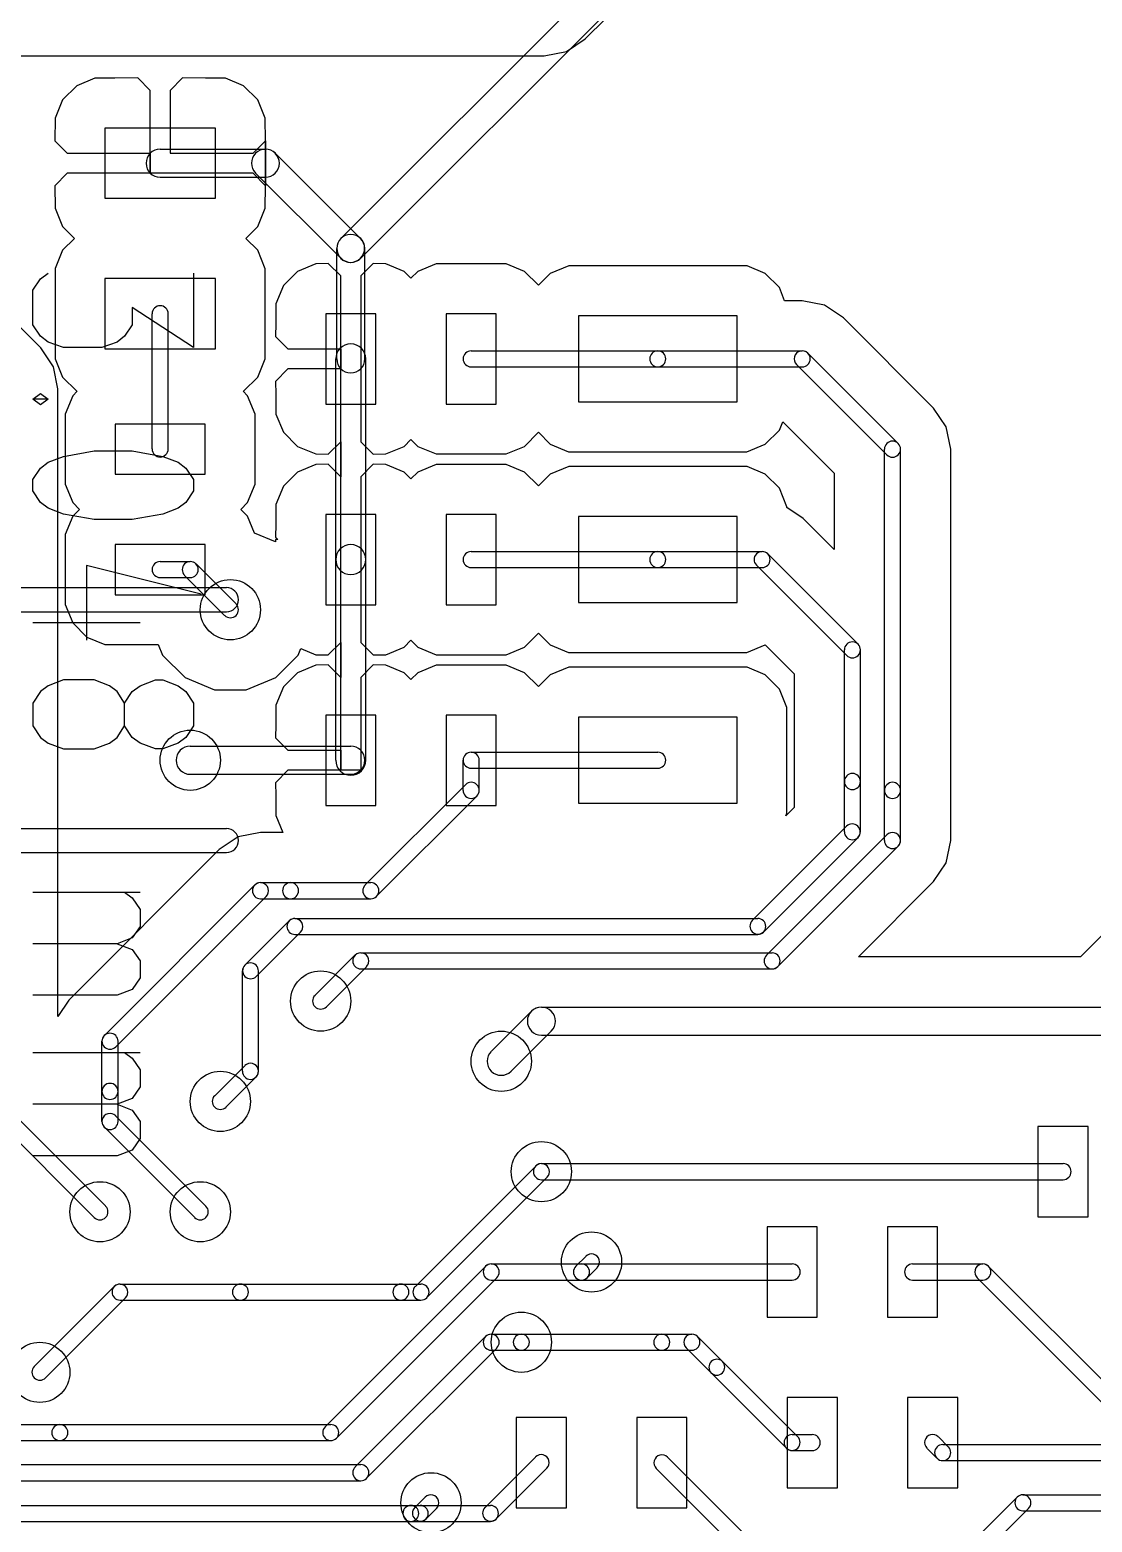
# Model space of a CAD drawing. Extents: x -29274 to 69862, y 24345 to 162744.
# Drawn here: x 51250 to 56545, y 40624 to 48060 of the extents above; entities that cross this region are included whole.
import ezdxf

# ---------------------------------------------------------------- set-up
doc = ezdxf.new("R2010")
doc.units = 0
doc.layers.add('BLACK', color=1, linetype='CONTINUOUS')

msp = doc.modelspace()

# ---------------------------------------------------------------- linework, layer by layer
at = {"layer": 'BLACK'}
for p, q in [((54019, 48015), (56705, 50701)), ((54019, 48015), (56705, 50701)), ((55050, 49269), (52801, 47020)), ((55149, 49170), (52900, 46921)), ((53925, 47952), (54019, 48015)), ((53925, 47952), (54019, 48015)), ((50565, 47930), (52400, 47930)), ((50565, 47930), (52400, 47930)), ((52400, 47930), (53814, 47930)), ((52400, 47930), (53814, 47930)), ((53814, 47930), (53925, 47952)), ((53814, 47930), (53925, 47952)), ((51575, 47819), (51484, 47781)), ((51575, 47819), (51484, 47781)), ((51674, 47819), (51575, 47819)), ((51674, 47819), (51575, 47819)), ((51788, 47820), (51674, 47819)), ((51788, 47820), (51674, 47819)), ((51850, 47758), (51788, 47820)), ((51850, 47758), (51788, 47820)), ((52012, 47820), (51950, 47758)), ((52012, 47820), (51950, 47758)), ((52126, 47819), (52012, 47820)), ((52126, 47819), (52012, 47820)), ((52225, 47819), (52126, 47819)), ((52225, 47819), (52126, 47819)), ((52316, 47781), (52225, 47819)), ((52316, 47781), (52225, 47819)), ((51484, 47781), (51414, 47711)), ((51484, 47781), (51414, 47711)), ((51850, 47445), (51850, 47758)), ((51850, 47445), (51850, 47758)), ((51950, 47758), (51950, 47445)), ((51950, 47758), (51950, 47445)), ((52386, 47711), (52316, 47781)), ((52386, 47711), (52316, 47781)), ((51414, 47711), (51376, 47619)), ((51414, 47711), (51376, 47619)), ((52424, 47619), (52386, 47711)), ((52424, 47619), (52386, 47711)), ((51376, 47619), (51375, 47507)), ((51376, 47619), (51375, 47507)), ((52425, 47507), (52424, 47619)), ((52425, 47507), (52424, 47619)), ((52175, 47570), (51625, 47570)), ((51625, 47570), (51625, 47220)), ((52175, 47220), (52175, 47570)), ((51375, 47507), (51437, 47445)), ((51375, 47507), (51437, 47445)), ((51437, 47445), (51850, 47445)), ((51437, 47445), (51850, 47445)), ((51850, 47345), (51850, 47445)), ((51850, 47445), (51850, 47345)), ((51850, 47345), (51850, 47445)), ((51850, 47445), (51850, 47345)), ((51900, 47465), (52424, 47465)), ((51950, 47445), (52363, 47445)), ((51950, 47445), (52363, 47445)), ((52363, 47445), (52425, 47507)), ((52363, 47445), (52425, 47507)), ((52425, 47283), (52425, 47507)), ((52425, 47507), (52425, 47283)), ((52425, 47283), (52425, 47507)), ((52425, 47507), (52425, 47283)), ((52474, 47445), (52899, 47020)), ((51305, 46475), (50370, 47410)), ((51305, 46475), (50370, 47410)), ((51437, 47345), (51375, 47283)), ((51437, 47345), (51375, 47283)), ((51800, 47345), (51437, 47345)), ((51800, 47345), (51437, 47345)), ((51850, 47345), (51800, 47345)), ((51850, 47345), (51800, 47345)), ((51950, 47345), (51850, 47345)), ((51950, 47345), (51850, 47345)), ((51900, 47325), (52424, 47325)), ((52000, 47345), (51950, 47345)), ((52000, 47345), (51950, 47345)), ((52363, 47345), (52000, 47345)), ((52363, 47345), (52000, 47345)), ((52425, 47283), (52363, 47345)), ((52425, 47283), (52363, 47345)), ((52375, 47346), (52800, 46921)), ((51375, 47283), (51376, 47171)), ((51375, 47283), (51376, 47171)), ((51625, 47220), (52175, 47220)), ((52424, 47171), (52425, 47283)), ((52424, 47171), (52425, 47283)), ((51376, 47171), (51414, 47079)), ((51376, 47171), (51414, 47079)), ((52386, 47079), (52424, 47171)), ((52386, 47079), (52424, 47171)), ((51414, 47079), (51473, 47020)), ((51414, 47079), (51473, 47020)), ((52327, 47020), (52386, 47079)), ((52327, 47020), (52386, 47079)), ((51473, 47020), (51414, 46961)), ((51473, 47020), (51414, 46961)), ((52386, 46961), (52327, 47020)), ((52386, 46961), (52327, 47020)), ((51414, 46961), (51376, 46870)), ((51414, 46961), (51376, 46870)), ((52424, 46869), (52386, 46961)), ((52424, 46869), (52386, 46961)), ((52780, 46420), (52780, 46970)), ((52920, 46420), (52920, 46970)), ((51304, 46819), (51342, 46847)), ((51376, 46870), (51376, 46771)), ((51376, 46870), (51376, 46771)), ((52066, 46847), (52066, 46476)), ((52424, 46519), (52424, 46869)), ((52424, 46519), (52424, 46869)), ((52584, 46856), (52514, 46786)), ((52584, 46856), (52514, 46786)), ((52676, 46894), (52584, 46856)), ((52676, 46894), (52584, 46856)), ((52738, 46895), (52676, 46894)), ((52738, 46895), (52676, 46894)), ((52800, 46833), (52738, 46895)), ((52800, 46833), (52738, 46895)), ((52962, 46895), (52900, 46833)), ((52962, 46895), (52900, 46833)), ((53024, 46894), (52962, 46895)), ((53024, 46894), (52962, 46895)), ((53116, 46856), (53024, 46894)), ((53116, 46856), (53024, 46894)), ((53150, 46822), (53116, 46856)), ((53150, 46822), (53116, 46856)), ((53184, 46856), (53150, 46822)), ((53184, 46856), (53150, 46822)), ((53276, 46894), (53184, 46856)), ((53276, 46894), (53184, 46856)), ((53526, 46894), (53276, 46894)), ((53526, 46894), (53276, 46894)), ((53625, 46894), (53526, 46894)), ((53625, 46894), (53526, 46894)), ((53716, 46856), (53625, 46894)), ((53716, 46856), (53625, 46894)), ((53785, 46787), (53716, 46856)), ((53785, 46787), (53716, 46856)), ((53936, 46883), (53844, 46845)), ((53936, 46883), (53844, 46845)), ((54726, 46883), (53936, 46883)), ((54726, 46883), (53936, 46883)), ((54825, 46883), (54726, 46883)), ((54825, 46883), (54726, 46883)), ((54916, 46845), (54825, 46883)), ((54916, 46845), (54825, 46883)), ((51266, 46762), (51304, 46819)), ((52175, 46820), (51625, 46820)), ((51625, 46820), (51625, 46470)), ((52175, 46470), (52175, 46820)), ((52514, 46786), (52476, 46695)), ((52514, 46786), (52476, 46695)), ((52800, 46470), (52800, 46833)), ((52800, 46470), (52800, 46833)), ((52900, 46833), (52900, 46520)), ((52900, 46833), (52900, 46520)), ((53844, 46845), (53785, 46787)), ((53844, 46845), (53785, 46787)), ((54986, 46775), (54916, 46845)), ((54986, 46775), (54916, 46845)), ((55012, 46710), (54986, 46775)), ((55012, 46710), (54986, 46775)), ((51266, 46590), (51266, 46762)), ((51376, 46771), (51376, 46421)), ((51376, 46771), (51376, 46421)), ((55100, 46710), (55012, 46710)), ((55100, 46710), (55012, 46710)), ((55211, 46688), (55100, 46710)), ((55211, 46688), (55100, 46710)), ((52066, 46476), (51761, 46676)), ((51761, 46676), (51761, 46590)), ((51860, 45971), (51860, 46645)), ((51940, 45971), (51940, 46645)), ((52476, 46695), (52476, 46596)), ((52476, 46695), (52476, 46596)), ((52975, 46645), (52725, 46645)), ((52725, 46645), (52725, 46195)), ((52975, 46195), (52975, 46645)), ((53575, 46645), (53325, 46645)), ((53325, 46645), (53325, 46195)), ((53575, 46195), (53575, 46645)), ((54775, 46634), (53985, 46634)), ((53985, 46634), (53985, 46206)), ((54775, 46206), (54775, 46634)), ((55305, 46625), (55211, 46688)), ((55305, 46625), (55211, 46688)), ((55755, 46175), (55305, 46625)), ((55755, 46175), (55305, 46625)), ((51304, 46533), (51266, 46590)), ((51761, 46590), (51723, 46533)), ((52476, 46596), (52475, 46532)), ((52476, 46596), (52475, 46532)), ((51342, 46504), (51304, 46533)), ((51368, 46381), (51305, 46475)), ((51368, 46381), (51305, 46475)), ((51419, 46476), (51342, 46504)), ((51609, 46476), (51419, 46476)), ((51685, 46504), (51609, 46476)), ((51723, 46533), (51685, 46504)), ((52424, 46420), (52424, 46519)), ((52424, 46420), (52424, 46519)), ((52475, 46532), (52537, 46470)), ((52475, 46532), (52537, 46470)), ((52900, 46520), (52900, 46470)), ((52900, 46520), (52900, 46470)), ((51376, 46421), (51414, 46329)), ((51376, 46421), (51414, 46329)), ((51625, 46470), (52175, 46470)), ((52386, 46329), (52424, 46420)), ((52386, 46329), (52424, 46420)), ((52537, 46470), (52800, 46470)), ((52537, 46470), (52800, 46470)), ((52775, 45420), (52775, 46420)), ((52800, 46370), (52800, 46470)), ((52800, 46470), (52800, 46370)), ((52800, 46370), (52800, 46470)), ((52800, 46470), (52800, 46370)), ((52900, 46470), (52900, 46370)), ((52900, 46470), (52900, 46370)), ((52925, 45420), (52925, 46420)), ((53450, 46460), (54380, 46460)), ((54380, 46460), (55100, 46460)), ((55578, 45998), (55128, 46448)), ((51390, 46270), (51368, 46381)), ((51390, 46270), (51368, 46381)), ((51414, 46329), (51484, 46259)), ((51414, 46329), (51484, 46259)), ((52316, 46259), (52386, 46329)), ((52316, 46259), (52386, 46329)), ((52537, 46370), (52475, 46308)), ((52537, 46370), (52475, 46308)), ((52800, 46370), (52537, 46370)), ((52800, 46370), (52537, 46370)), ((52800, 46007), (52800, 46370)), ((52800, 46007), (52800, 46370)), ((52900, 46370), (52900, 46320)), ((52900, 46370), (52900, 46320)), ((53450, 46380), (54380, 46380)), ((54380, 46380), (55100, 46380)), ((55522, 45942), (55072, 46392)), ((51390, 43143), (51390, 46270)), ((51390, 43143), (51390, 46270)), ((51486, 46259), (51464, 46236)), ((51486, 46259), (51464, 46236)), ((51484, 46259), (51486, 46259)), ((51484, 46259), (51486, 46259)), ((52336, 46236), (52313, 46259)), ((52313, 46259), (52316, 46259)), ((52336, 46236), (52313, 46259)), ((52313, 46259), (52316, 46259)), ((52475, 46308), (52476, 46244)), ((52475, 46308), (52476, 46244)), ((52900, 46320), (52900, 46007)), ((52900, 46320), (52900, 46007)), ((51266, 46219), (51304, 46248)), ((51304, 46191), (51266, 46219)), ((51342, 46219), (51266, 46219)), ((51304, 46248), (51342, 46219)), ((51342, 46219), (51304, 46191)), ((51464, 46236), (51426, 46145)), ((51464, 46236), (51426, 46145)), ((52374, 46144), (52336, 46236)), ((52374, 46144), (52336, 46236)), ((52476, 46244), (52476, 46145)), ((52476, 46244), (52476, 46145)), ((52725, 46195), (52975, 46195)), ((53325, 46195), (53575, 46195)), ((53985, 46206), (54775, 46206)), ((51426, 46145), (51426, 46046)), ((51426, 46145), (51426, 46046)), ((52374, 45894), (52374, 46144)), ((52374, 45894), (52374, 46144)), ((52476, 46145), (52514, 46054)), ((52476, 46145), (52514, 46054)), ((54986, 46065), (55003, 46107)), ((54986, 46065), (55003, 46107)), ((55003, 46107), (55260, 45850)), ((55003, 46107), (55260, 45850)), ((55818, 46081), (55755, 46175)), ((55818, 46081), (55755, 46175)), ((51426, 46046), (51426, 45796)), ((51426, 46046), (51426, 45796)), ((52125, 46095), (51675, 46095)), ((51675, 46095), (51675, 45845)), ((52125, 45845), (52125, 46095)), ((52514, 46054), (52584, 45984)), ((52514, 46054), (52584, 45984)), ((53716, 45984), (53785, 46054)), ((53716, 45984), (53785, 46054)), ((53785, 46054), (53844, 45995)), ((53785, 46054), (53844, 45995)), ((54916, 45995), (54986, 46065)), ((54916, 45995), (54986, 46065)), ((55840, 45970), (55818, 46081)), ((55840, 45970), (55818, 46081)), ((51419, 45933), (51571, 45962)), ((51571, 45962), (51761, 45962)), ((51761, 45962), (51914, 45933)), ((52584, 45984), (52676, 45946)), ((52584, 45984), (52676, 45946)), ((52738, 45945), (52800, 46007)), ((52738, 45945), (52800, 46007)), ((52800, 45833), (52800, 46007)), ((52800, 46007), (52800, 45833)), ((52800, 45833), (52800, 46007)), ((52800, 46007), (52800, 45833)), ((52900, 46007), (52962, 45945)), ((52900, 46007), (52962, 45945)), ((53024, 45946), (53116, 45984)), ((53024, 45946), (53116, 45984)), ((53116, 45984), (53150, 46018)), ((53116, 45984), (53150, 46018)), ((53150, 46018), (53184, 45984)), ((53150, 46018), (53184, 45984)), ((53184, 45984), (53275, 45946)), ((53184, 45984), (53275, 45946)), ((53624, 45946), (53716, 45984)), ((53624, 45946), (53716, 45984)), ((53844, 45995), (53935, 45957)), ((53844, 45995), (53935, 45957)), ((53935, 45957), (54034, 45957)), ((53935, 45957), (54034, 45957)), ((54034, 45957), (54824, 45957)), ((54034, 45957), (54824, 45957)), ((54824, 45957), (54916, 45995)), ((54824, 45957), (54916, 45995)), ((55510, 44270), (55510, 45970)), ((55590, 44270), (55590, 45970)), ((55840, 44270), (55840, 45970)), ((55840, 44270), (55840, 45970)), ((51304, 45876), (51342, 45905)), ((51342, 45905), (51419, 45933)), ((51914, 45933), (51990, 45905)), ((51990, 45905), (52028, 45876)), ((52374, 45795), (52374, 45894)), ((52374, 45795), (52374, 45894)), ((52676, 45894), (52584, 45856)), ((52676, 45894), (52584, 45856)), ((52676, 45946), (52738, 45945)), ((52676, 45946), (52738, 45945)), ((52738, 45895), (52676, 45894)), ((52738, 45895), (52676, 45894)), ((52800, 45833), (52738, 45895)), ((52800, 45833), (52738, 45895)), ((52962, 45895), (52900, 45833)), ((52962, 45895), (52900, 45833)), ((52962, 45945), (53024, 45946)), ((52962, 45945), (53024, 45946)), ((53024, 45894), (52962, 45895)), ((53024, 45894), (52962, 45895)), ((53116, 45856), (53024, 45894)), ((53116, 45856), (53024, 45894)), ((53276, 45894), (53184, 45856)), ((53276, 45894), (53184, 45856)), ((53275, 45946), (53374, 45946)), ((53275, 45946), (53374, 45946)), ((53526, 45894), (53276, 45894)), ((53526, 45894), (53276, 45894)), ((53374, 45946), (53624, 45946)), ((53374, 45946), (53624, 45946)), ((53625, 45894), (53526, 45894)), ((53625, 45894), (53526, 45894)), ((53716, 45856), (53625, 45894)), ((53716, 45856), (53625, 45894)), ((53936, 45883), (53844, 45845)), ((53936, 45883), (53844, 45845)), ((54726, 45883), (53936, 45883)), ((54726, 45883), (53936, 45883)), ((54825, 45883), (54726, 45883)), ((54825, 45883), (54726, 45883)), ((54916, 45845), (54825, 45883)), ((54916, 45845), (54825, 45883)), ((51266, 45819), (51304, 45876)), ((51266, 45762), (51266, 45819)), ((51675, 45845), (52125, 45845)), ((52028, 45876), (52066, 45819)), ((52066, 45819), (52066, 45762)), ((52584, 45856), (52514, 45786)), ((52584, 45856), (52514, 45786)), ((52800, 45520), (52800, 45833)), ((52800, 45520), (52800, 45833)), ((52900, 45833), (52900, 45520)), ((52900, 45833), (52900, 45520)), ((53150, 45822), (53116, 45856)), ((53150, 45822), (53116, 45856)), ((53184, 45856), (53150, 45822)), ((53184, 45856), (53150, 45822)), ((53785, 45787), (53716, 45856)), ((53785, 45787), (53716, 45856)), ((53844, 45845), (53785, 45787)), ((53844, 45845), (53785, 45787)), ((54986, 45775), (54916, 45845)), ((54986, 45775), (54916, 45845)), ((55260, 45850), (55260, 45470)), ((55260, 45850), (55260, 45470)), ((51304, 45705), (51266, 45762)), ((51426, 45796), (51464, 45704)), ((51426, 45796), (51464, 45704)), ((52066, 45762), (52028, 45705)), ((52336, 45704), (52374, 45795)), ((52336, 45704), (52374, 45795)), ((52514, 45786), (52476, 45695)), ((52514, 45786), (52476, 45695)), ((55024, 45683), (54986, 45775)), ((55024, 45683), (54986, 45775)), ((51342, 45676), (51304, 45705)), ((51419, 45647), (51342, 45676)), ((51464, 45704), (51498, 45670)), ((51464, 45704), (51498, 45670)), ((51498, 45670), (51464, 45636)), ((51498, 45670), (51464, 45636)), ((51990, 45676), (51914, 45647)), ((52028, 45705), (51990, 45676)), ((52302, 45670), (52336, 45704)), ((52302, 45670), (52336, 45704)), ((52336, 45636), (52302, 45670)), ((52336, 45636), (52302, 45670)), ((52476, 45695), (52476, 45596)), ((52476, 45695), (52476, 45596)), ((55024, 45680), (55024, 45683)), ((55024, 45680), (55024, 45683)), ((55105, 45625), (55024, 45680)), ((55105, 45625), (55024, 45680)), ((51571, 45619), (51419, 45647)), ((51464, 45636), (51426, 45545)), ((51464, 45636), (51426, 45545)), ((51761, 45619), (51571, 45619)), ((51914, 45647), (51761, 45619)), ((52370, 45552), (52336, 45636)), ((52370, 45552), (52336, 45636)), ((52476, 45596), (52475, 45532)), ((52476, 45596), (52475, 45532)), ((52975, 45645), (52725, 45645)), ((52725, 45645), (52725, 45195)), ((52975, 45195), (52975, 45645)), ((53575, 45645), (53325, 45645)), ((53325, 45645), (53325, 45195)), ((53575, 45195), (53575, 45645)), ((54775, 45634), (53985, 45634)), ((53985, 45634), (53985, 45206)), ((54775, 45206), (54775, 45634)), ((55260, 45470), (55105, 45625)), ((55260, 45470), (55105, 45625)), ((51426, 45545), (51426, 45446)), ((51426, 45545), (51426, 45446)), ((52475, 45509), (52370, 45552)), ((52475, 45509), (52370, 45552)), ((52475, 45532), (52487, 45520)), ((52475, 45532), (52487, 45520)), ((52487, 45520), (52475, 45520)), ((52475, 45520), (52475, 45509)), ((52487, 45520), (52475, 45520)), ((52475, 45520), (52475, 45509)), ((52800, 45470), (52800, 45520)), ((52800, 45470), (52800, 45520)), ((52900, 45520), (52900, 45470)), ((52900, 45520), (52900, 45470)), ((51426, 45446), (51426, 45196)), ((51426, 45446), (51426, 45196)), ((52125, 45495), (51675, 45495)), ((51675, 45495), (51675, 45245)), ((52125, 45245), (52125, 45495)), ((52800, 45370), (52800, 45470)), ((52800, 45370), (52800, 45470)), ((52900, 45470), (52900, 45370)), ((52900, 45470), (52900, 45370)), ((53450, 45460), (54380, 45460)), ((54380, 45460), (54900, 45460)), ((54928, 45448), (55378, 44998)), ((52104, 45248), (51533, 45391)), ((51533, 45391), (51533, 45019)), ((51900, 45410), (52050, 45410)), ((52079, 45398), (52278, 45199)), ((52775, 44420), (52775, 45420)), ((52800, 45320), (52800, 45370)), ((52800, 45320), (52800, 45370)), ((52900, 45370), (52900, 45320)), ((52900, 45370), (52900, 45320)), ((52925, 44420), (52925, 45420)), ((53450, 45380), (54380, 45380)), ((54380, 45380), (54900, 45380)), ((54872, 45392), (55322, 44942)), ((51900, 45330), (52050, 45330)), ((52022, 45341), (52221, 45142)), ((52800, 45007), (52800, 45320)), ((52800, 45007), (52800, 45320)), ((52900, 45320), (52900, 45007)), ((52900, 45320), (52900, 45007)), ((42650, 45280), (52230, 45280)), ((51675, 45245), (52125, 45245)), ((42650, 45160), (52230, 45160)), ((51426, 45196), (51464, 45104)), ((51426, 45196), (51464, 45104)), ((52725, 45195), (52975, 45195)), ((53325, 45195), (53575, 45195)), ((53985, 45206), (54775, 45206)), ((51800, 45105), (51266, 45105)), ((51464, 45104), (51534, 45034)), ((51464, 45104), (51534, 45034)), ((51534, 45034), (51625, 44996)), ((51534, 45034), (51625, 44996)), ((51625, 44996), (51724, 44996)), ((51625, 44996), (51724, 44996)), ((51724, 44996), (51890, 44996)), ((51724, 44996), (51890, 44996)), ((51890, 44996), (51912, 44944)), ((51890, 44996), (51912, 44944)), ((52738, 44945), (52800, 45007)), ((52738, 44945), (52800, 45007)), ((52800, 44833), (52800, 45007)), ((52800, 45007), (52800, 44833)), ((52800, 44833), (52800, 45007)), ((52800, 45007), (52800, 44833)), ((52900, 45007), (52962, 44945)), ((52900, 45007), (52962, 44945)), ((53116, 44984), (53150, 45018)), ((53116, 44984), (53150, 45018)), ((53150, 45018), (53184, 44984)), ((53150, 45018), (53184, 44984)), ((53716, 44984), (53785, 45054)), ((53716, 44984), (53785, 45054)), ((53785, 45054), (53844, 44995)), ((53785, 45054), (53844, 44995)), ((53844, 44995), (53935, 44957)), ((53844, 44995), (53935, 44957)), ((54824, 44957), (54915, 44995)), ((54824, 44957), (54915, 44995)), ((54915, 44995), (55060, 44850)), ((54915, 44995), (55060, 44850)), ((51912, 44944), (52024, 44832)), ((51912, 44944), (52024, 44832)), ((52476, 44832), (52588, 44944)), ((52476, 44832), (52588, 44944)), ((52588, 44944), (52601, 44977)), ((52588, 44944), (52601, 44977)), ((52601, 44977), (52676, 44946)), ((52601, 44977), (52676, 44946)), ((52676, 44946), (52738, 44945)), ((52676, 44946), (52738, 44945)), ((52962, 44945), (53024, 44946)), ((52962, 44945), (53024, 44946)), ((53024, 44946), (53116, 44984)), ((53024, 44946), (53116, 44984)), ((53184, 44984), (53275, 44946)), ((53184, 44984), (53275, 44946)), ((53275, 44946), (53374, 44946)), ((53275, 44946), (53374, 44946)), ((53374, 44946), (53624, 44946)), ((53374, 44946), (53624, 44946)), ((53624, 44946), (53716, 44984)), ((53624, 44946), (53716, 44984)), ((53935, 44957), (54034, 44957)), ((53935, 44957), (54034, 44957)), ((54034, 44957), (54824, 44957)), ((54034, 44957), (54824, 44957)), ((55310, 44314), (55310, 44970)), ((55390, 44314), (55390, 44970)), ((52584, 44856), (52514, 44786)), ((52584, 44856), (52514, 44786)), ((52676, 44894), (52584, 44856)), ((52676, 44894), (52584, 44856)), ((52738, 44895), (52676, 44894)), ((52738, 44895), (52676, 44894)), ((52800, 44833), (52738, 44895)), ((52800, 44833), (52738, 44895)), ((52962, 44895), (52900, 44833)), ((52962, 44895), (52900, 44833)), ((53024, 44894), (52962, 44895)), ((53024, 44894), (52962, 44895)), ((53116, 44856), (53024, 44894)), ((53116, 44856), (53024, 44894)), ((53150, 44822), (53116, 44856)), ((53150, 44822), (53116, 44856)), ((53184, 44856), (53150, 44822)), ((53184, 44856), (53150, 44822)), ((53276, 44894), (53184, 44856)), ((53276, 44894), (53184, 44856)), ((53526, 44894), (53276, 44894)), ((53526, 44894), (53276, 44894)), ((53625, 44894), (53526, 44894)), ((53625, 44894), (53526, 44894)), ((53716, 44856), (53625, 44894)), ((53716, 44856), (53625, 44894)), ((53785, 44787), (53716, 44856)), ((53785, 44787), (53716, 44856)), ((53844, 44845), (53785, 44787)), ((53844, 44845), (53785, 44787)), ((53936, 44883), (53844, 44845)), ((53936, 44883), (53844, 44845)), ((54726, 44883), (53936, 44883)), ((54726, 44883), (53936, 44883)), ((54825, 44883), (54726, 44883)), ((54825, 44883), (54726, 44883)), ((54916, 44845), (54825, 44883)), ((54916, 44845), (54825, 44883)), ((54986, 44775), (54916, 44845)), ((54986, 44775), (54916, 44845)), ((55060, 44850), (55060, 44314)), ((55060, 44850), (55060, 44314)), ((51342, 44791), (51304, 44763)), ((51419, 44820), (51342, 44791)), ((51571, 44820), (51419, 44820)), ((51647, 44791), (51571, 44820)), ((51685, 44763), (51647, 44791)), ((51761, 44763), (51800, 44791)), ((51800, 44791), (51876, 44820)), ((51876, 44820), (51914, 44820)), ((51914, 44820), (51990, 44791)), ((51990, 44791), (52028, 44763)), ((52024, 44832), (52170, 44771)), ((52024, 44832), (52170, 44771)), ((52170, 44771), (52329, 44771)), ((52170, 44771), (52329, 44771)), ((52329, 44771), (52476, 44832)), ((52329, 44771), (52476, 44832)), ((52514, 44786), (52476, 44695)), ((52514, 44786), (52476, 44695)), ((52800, 44470), (52800, 44833)), ((52800, 44470), (52800, 44833)), ((52900, 44833), (52900, 44520)), ((52900, 44833), (52900, 44520)), ((55024, 44683), (54986, 44775)), ((55024, 44683), (54986, 44775)), ((51304, 44763), (51266, 44705)), ((51266, 44705), (51266, 44591)), ((51723, 44705), (51685, 44763)), ((51723, 44705), (51761, 44763)), ((51723, 44591), (51723, 44705)), ((52028, 44763), (52066, 44705)), ((52066, 44705), (52066, 44591)), ((52476, 44695), (52476, 44596)), ((52476, 44695), (52476, 44596)), ((52975, 44645), (52725, 44645)), ((52725, 44645), (52725, 44195)), ((52975, 44195), (52975, 44645)), ((53575, 44645), (53325, 44645)), ((53325, 44645), (53325, 44195)), ((53575, 44195), (53575, 44645)), ((54775, 44634), (53985, 44634)), ((53985, 44634), (53985, 44206)), ((54775, 44206), (54775, 44634)), ((55024, 44255), (55024, 44683)), ((55024, 44255), (55024, 44683)), ((51266, 44591), (51304, 44534)), ((51685, 44534), (51723, 44591)), ((51761, 44534), (51723, 44591)), ((52066, 44591), (52028, 44534)), ((52476, 44596), (52475, 44532)), ((52476, 44596), (52475, 44532)), ((51304, 44534), (51342, 44505)), ((51342, 44505), (51419, 44477)), ((51419, 44477), (51571, 44477)), ((51571, 44477), (51647, 44505)), ((51647, 44505), (51685, 44534)), ((51800, 44505), (51761, 44534)), ((51876, 44477), (51800, 44505)), ((51914, 44477), (51876, 44477)), ((51990, 44505), (51914, 44477)), ((52028, 44534), (51990, 44505)), ((52050, 44490), (52850, 44490)), ((52475, 44532), (52537, 44470)), ((52475, 44532), (52537, 44470)), ((52537, 44470), (52800, 44470)), ((52537, 44470), (52800, 44470)), ((52800, 44370), (52800, 44470)), ((52800, 44470), (52800, 44370)), ((52800, 44370), (52800, 44470)), ((52800, 44470), (52800, 44370)), ((52900, 44520), (52900, 44470)), ((52900, 44520), (52900, 44470)), ((52900, 44470), (52900, 44370)), ((52900, 44470), (52900, 44370)), ((53410, 44270), (53410, 44420)), ((53450, 44460), (54380, 44460)), ((53490, 44270), (53490, 44420)), ((52050, 44350), (52850, 44350)), ((52537, 44370), (52475, 44308)), ((52537, 44370), (52475, 44308)), ((52750, 44370), (52537, 44370)), ((52750, 44370), (52537, 44370)), ((52800, 44370), (52750, 44370)), ((52800, 44370), (52750, 44370)), ((52900, 44370), (52800, 44370)), ((52900, 44370), (52800, 44370)), ((53450, 44380), (54380, 44380)), ((52475, 44308), (52476, 44244)), ((52475, 44308), (52476, 44244)), ((53421, 44298), (52922, 43799)), ((55024, 44156), (55024, 44255)), ((55024, 44156), (55024, 44255)), ((55060, 44314), (55060, 44184)), ((55060, 44314), (55060, 44184)), ((55310, 44064), (55310, 44314)), ((55390, 44064), (55390, 44314)), ((55510, 44020), (55510, 44270)), ((55590, 44020), (55590, 44270)), ((55840, 44020), (55840, 44270)), ((55840, 44020), (55840, 44270)), ((52476, 44244), (52476, 44145)), ((52476, 44244), (52476, 44145)), ((52725, 44195), (52975, 44195)), ((53478, 44241), (52979, 43742)), ((53325, 44195), (53575, 44195)), ((53985, 44206), (54775, 44206)), ((55060, 44184), (55018, 44143)), ((55060, 44184), (55018, 44143)), ((57276, 44229), (56487, 43440)), ((57276, 44229), (56487, 43440)), ((52476, 44145), (52511, 44060)), ((52476, 44145), (52511, 44060)), ((55018, 44143), (55024, 44156)), ((55018, 44143), (55024, 44156)), ((42650, 44080), (52230, 44080)), ((52289, 44038), (52194, 43975)), ((52289, 44038), (52194, 43975)), ((52400, 44060), (52289, 44038)), ((52400, 44060), (52289, 44038)), ((52511, 44060), (52400, 44060)), ((52511, 44060), (52400, 44060)), ((55321, 44092), (54850, 43621)), ((55378, 44035), (54907, 43564)), ((54922, 43448), (55522, 44048)), ((42650, 43960), (52230, 43960)), ((52194, 43975), (51445, 43225)), ((52194, 43975), (51445, 43225)), ((54978, 43392), (55578, 43992)), ((55818, 43909), (55840, 44020)), ((55818, 43909), (55840, 44020)), ((55755, 43815), (55818, 43909)), ((55755, 43815), (55818, 43909)), ((52400, 43810), (52550, 43810)), ((52550, 43810), (52950, 43810)), ((55380, 43440), (55755, 43815)), ((55380, 43440), (55755, 43815)), ((51266, 43763), (51800, 43763)), ((51622, 43049), (52371, 43798)), ((51679, 42992), (52428, 43741)), ((51723, 43763), (51761, 43735)), ((51761, 43735), (51800, 43677)), ((52400, 43730), (52550, 43730)), ((52550, 43730), (52950, 43730)), ((51800, 43677), (51800, 43592)), ((51800, 43592), (51761, 43535)), ((52322, 43399), (52543, 43620)), ((52572, 43632), (54878, 43632)), ((51685, 43506), (51266, 43506)), ((51761, 43535), (51685, 43506)), ((51685, 43506), (51761, 43477)), ((52379, 43342), (52600, 43563)), ((52572, 43552), (54878, 43552)), ((51761, 43477), (51800, 43420)), ((52672, 43249), (52871, 43448)), ((52900, 43460), (54950, 43460)), ((56487, 43440), (55380, 43440)), ((56487, 43440), (55380, 43440)), ((51800, 43420), (51800, 43335)), ((52310, 42870), (52310, 43370)), ((52390, 42870), (52390, 43370)), ((52729, 43192), (52928, 43391)), ((52900, 43380), (54950, 43380)), ((51800, 43335), (51761, 43277)), ((51685, 43249), (51266, 43249)), ((51445, 43225), (51390, 43143)), ((51445, 43225), (51390, 43143)), ((51761, 43277), (51685, 43249)), ((53750, 43169), (53551, 42970)), ((53800, 43190), (56620, 43190)), ((53849, 43070), (53650, 42871)), ((51610, 42770), (51610, 43020)), ((51690, 42770), (51690, 43020)), ((53800, 43050), (56620, 43050)), ((51266, 42963), (51800, 42963)), ((51723, 42963), (51761, 42935)), ((51761, 42935), (51800, 42877)), ((51800, 42877), (51800, 42792)), ((52172, 42748), (52322, 42898)), ((52228, 42692), (52378, 42842)), ((51610, 42620), (51610, 42770)), ((51690, 42620), (51690, 42770)), ((51800, 42792), (51761, 42735)), ((51129, 42698), (51628, 42199)), ((51685, 42706), (51266, 42706)), ((51761, 42735), (51685, 42706)), ((51685, 42706), (51761, 42677)), ((51072, 42641), (51571, 42142)), ((52128, 42198), (51678, 42648)), ((51761, 42677), (51800, 42620)), ((51800, 42620), (51800, 42535)), ((52072, 42142), (51622, 42592)), ((51800, 42535), (51761, 42477)), ((56275, 42595), (56275, 42145)), ((56525, 42595), (56275, 42595)), ((56525, 42145), (56525, 42595)), ((51761, 42477), (51685, 42449)), ((51685, 42449), (51266, 42449)), ((53172, 41798), (53772, 42398)), ((53800, 42410), (56400, 42410)), ((53228, 41742), (53828, 42342)), ((53800, 42330), (56400, 42330)), ((54925, 42095), (54925, 41645)), ((55175, 42095), (54925, 42095)), ((55175, 41645), (55175, 42095)), ((55525, 42095), (55525, 41645)), ((55775, 42095), (55525, 42095)), ((55775, 41645), (55775, 42095)), ((56275, 42145), (56525, 42145)), ((53972, 41899), (54021, 41948)), ((53521, 41898), (52722, 41099)), ((53550, 41910), (54000, 41910)), ((53550, 41910), (55050, 41910)), ((54029, 41842), (54078, 41891)), ((55650, 41910), (56000, 41910)), ((56668, 41259), (56029, 41898)), ((51272, 41399), (51671, 41798)), ((51700, 41810), (52300, 41810)), ((52300, 41810), (53100, 41810)), ((53578, 41841), (52779, 41042)), ((53100, 41810), (53200, 41810)), ((53550, 41830), (54000, 41830)), ((53550, 41830), (55050, 41830)), ((55650, 41830), (56000, 41830)), ((56611, 41202), (55972, 41841)), ((51329, 41342), (51728, 41741)), ((51700, 41730), (52300, 41730)), ((52300, 41730), (53100, 41730)), ((53100, 41730), (53200, 41730)), ((54925, 41645), (55175, 41645)), ((55525, 41645), (55775, 41645)), ((53521, 41548), (52872, 40899)), ((53550, 41560), (53700, 41560)), ((53700, 41560), (54400, 41560)), ((54400, 41560), (54550, 41560)), ((54703, 41424), (54578, 41549)), ((53578, 41491), (52929, 40842)), ((53550, 41480), (53700, 41480)), ((53700, 41480), (54400, 41480)), ((54400, 41480), (54550, 41480)), ((54646, 41367), (54521, 41492)), ((54703, 41424), (55078, 41049)), ((54646, 41367), (55021, 40992)), ((55025, 41245), (55025, 40795)), ((55275, 41245), (55025, 41245)), ((55275, 40795), (55275, 41245)), ((55625, 41245), (55625, 40795)), ((55875, 41245), (55625, 41245)), ((55875, 40795), (55875, 41245)), ((53675, 41145), (53675, 40695)), ((53925, 41145), (53675, 41145)), ((53925, 40695), (53925, 41145)), ((54275, 41145), (54275, 40695)), ((54525, 41145), (54275, 41145)), ((54525, 40695), (54525, 41145)), ((51100, 41110), (51400, 41110)), ((51400, 41110), (52750, 41110)), ((55050, 41060), (55150, 41060)), ((55828, 40999), (55779, 41048)), ((51100, 41030), (51400, 41030)), ((51400, 41030), (52750, 41030)), ((55050, 40980), (55150, 40980)), ((55771, 40942), (55722, 40991)), ((55800, 41010), (57150, 41010)), ((50988, 40910), (52900, 40910)), ((53519, 40696), (53771, 40948)), ((54828, 40549), (54429, 40948)), ((55800, 40930), (57150, 40930)), ((50988, 40830), (52900, 40830)), ((53575, 40640), (53827, 40892)), ((54771, 40492), (54372, 40891)), ((55025, 40795), (55275, 40795)), ((55625, 40795), (55875, 40795)), ((56200, 40760), (57150, 40760)), ((50947, 40707), (53149, 40707)), ((53150, 40707), (53196, 40707)), ((53150, 40707), (53546, 40707)), ((53169, 40696), (53221, 40748)), ((53225, 40640), (53277, 40692)), ((53675, 40695), (53925, 40695)), ((54275, 40695), (54525, 40695)), ((56171, 40748), (55972, 40549)), ((56228, 40691), (56029, 40492)), ((56200, 40680), (57150, 40680)), ((50947, 40627), (53149, 40627)), ((53150, 40627), (53196, 40627)), ((53150, 40627), (53546, 40627))]:
    msp.add_line(p, q, dxfattribs=at)
for centre in [(52250, 45170), (52050, 44420), (52700, 43220), (53600, 42920), (52200, 42720), (53800, 42370), (51600, 42170), (52100, 42170), (54050, 41920), (53700, 41520), (51300, 41370), (53250, 40720)]:
    msp.add_circle(centre, 150, dxfattribs=at)
for centre, radius, start, end in [((51900, 47395), 70, 90, 270), ((52425, 47395), 70, 45, 225), ((52424, 47395), 70, 270, 450), ((52850, 46970), 70, 360, 540), ((52851, 46971), 70, 135, 315), ((52849, 46971), 70, 225, 405), ((51900, 46645), 40, 360, 540), ((52850, 46420), 75, 360, 540), ((52850, 46420), 70, 180, 360), ((53450, 46420), 40, 90, 270), ((54380, 46420), 40, 90, 270), ((54380, 46420), 40, 270, 450), ((55100, 46420), 40, 405, 585), ((55100, 46420), 40, 270, 450), ((51900, 45971), 40, 180, 360), ((55550, 45970), 40, 360, 540), ((55550, 45970), 40, 225, 405), ((52850, 45420), 75, 360, 540), ((53450, 45420), 40, 90, 270), ((54380, 45420), 40, 90, 270), ((54380, 45420), 40, 270, 450), ((54900, 45420), 40, 45, 225), ((54900, 45420), 40, 270, 450), ((51900, 45370), 40, 90, 270), ((52050, 45370), 40, 45, 225), ((52050, 45370), 40, 270, 450), ((52850, 45420), 75, 180, 360), ((52230, 45220), 60, 270, 450), ((52250, 45170), 40, 225, 405), ((55350, 44970), 40, 360, 540), ((55350, 44970), 40, 225, 405), ((52050, 44420), 70, 90, 270), ((52850, 44420), 70, 270, 450), ((52850, 44420), 75, 180, 360), ((53450, 44420), 40, 360, 540), ((53450, 44420), 40, 90, 270), ((54380, 44420), 40, 270, 450), ((55350, 44314), 40, 360, 540), ((53450, 44270), 40, 180, 360), ((53450, 44270), 40, -45, 135), ((55350, 44314), 40, 180, 360), ((55550, 44270), 40, 360, 540), ((55550, 44270), 40, 180, 360), ((55349, 44063), 40, -45, 135), ((52230, 44020), 60, 270, 450), ((55350, 44064), 40, 180, 360), ((55550, 44020), 40, 315, 495), ((55550, 44020), 40, 180, 360), ((52400, 43770), 40, 90, 270), ((52400, 43770), 40, 315, 495), ((52550, 43770), 40, 90, 270), ((52550, 43770), 40, 270, 450), ((52950, 43770), 40, 135, 315), ((52950, 43770), 40, 270, 450), ((52572, 43592), 40, 90, 270), ((52571, 43591), 40, 315, 495), ((54879, 43593), 40, 135, 315), ((54878, 43592), 40, 270, 450), ((52900, 43420), 40, 90, 270), ((52900, 43420), 40, 315, 495), ((54950, 43420), 40, 135, 315), ((54950, 43420), 40, 270, 450), ((52350, 43370), 40, 360, 540), ((52351, 43371), 40, 135, 315), ((52700, 43220), 40, 135, 315), ((53800, 43120), 70, 90, 270), ((53800, 43120), 70, -45, 135), ((51650, 43020), 40, 360, 540), ((51650, 43020), 40, 135, 315), ((52350, 42870), 40, 315, 495), ((53600, 42920), 70, 135, 315), ((52350, 42870), 40, 180, 360), ((51650, 42770), 40, 360, 540), ((51650, 42770), 40, 180, 360), ((52200, 42720), 40, 135, 315), ((51650, 42620), 40, 405, 585), ((51650, 42620), 40, 180, 360), ((53800, 42370), 40, 90, 270), ((53800, 42370), 40, 315, 495), ((56400, 42370), 40, 270, 450), ((51600, 42170), 40, 225, 405), ((52100, 42170), 40, 225, 405), ((54050, 41920), 40, 315, 495), ((53550, 41870), 40, 90, 270), ((53550, 41870), 40, 90, 270), ((53550, 41870), 40, -45, 135), ((54000, 41870), 40, 135, 315), ((54000, 41870), 40, 270, 450), ((55050, 41870), 40, 270, 450), ((55650, 41870), 40, 90, 270), ((56000, 41870), 40, 405, 585), ((56000, 41870), 40, 270, 450), ((51700, 41770), 40, 90, 270), ((51699, 41769), 40, 315, 495), ((52300, 41770), 40, 90, 270), ((52300, 41770), 40, 270, 450), ((53100, 41770), 40, 90, 270), ((53100, 41770), 40, 270, 450), ((53200, 41770), 40, 135, 315), ((53200, 41770), 40, 270, 450), ((53550, 41520), 40, 90, 270), ((53550, 41520), 40, -45, 135), ((53700, 41520), 40, 90, 270), ((53700, 41520), 40, 270, 450), ((54400, 41520), 40, 90, 270), ((54400, 41520), 40, 270, 450), ((54550, 41520), 40, 405, 585), ((54550, 41520), 40, 270, 450), ((54675, 41395), 40, 45, 225), ((54674, 41396), 40, 225, 405), ((51301, 41371), 40, 135, 315), ((51400, 41070), 40, 90, 270), ((51400, 41070), 40, 270, 450), ((52750, 41070), 40, 135, 315), ((52750, 41070), 40, 270, 450), ((55050, 41020), 40, 90, 270), ((55049, 41021), 40, 225, 405), ((55150, 41020), 40, 270, 450), ((55750, 41020), 40, 405, 585), ((55800, 40970), 40, 90, 270), ((55800, 40970), 40, 225, 405), ((52900, 40870), 40, 135, 315), ((52900, 40870), 40, 270, 450), ((53799, 40920), 40, 315, 495), ((54401, 40919), 40, 405, 585), ((53249, 40720), 40, 315, 495), ((56200, 40720), 40, 90, 270), ((56200, 40720), 40, -45, 135), ((53150, 40667), 40, 90, 270), ((53150, 40667), 40, 90, 270), ((53149, 40667), 40, 270, 450), ((53197, 40668), 40, 135, 315), ((53196, 40667), 40, 270, 450), ((53547, 40668), 40, 135, 315), ((53546, 40667), 40, 270, 450)]:
    msp.add_arc(centre, radius, start, end, dxfattribs=at)

doc.saveas('drawing.dxf')
